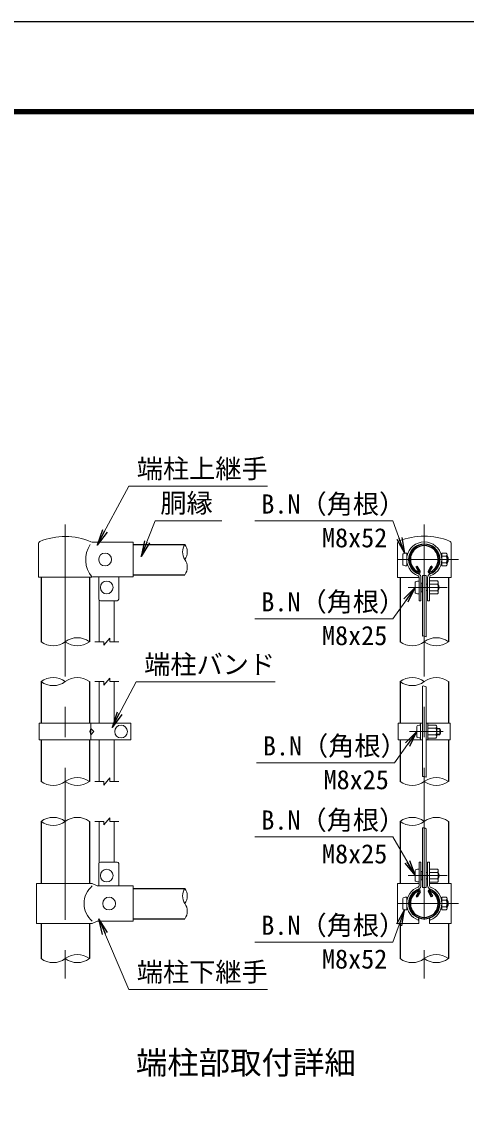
# Model space of a CAD drawing. Units: millimetres, scale not verified. Extents: x -10499 to 10501, y -7424 to 7426.
# Drawn here: x 2345 to 5132, y 656 to 7426 of the extents above; entities that cross this region are included whole.
import ezdxf
from ezdxf.enums import TextEntityAlignment as Align

# ---------------------------------------------------------------- set-up
doc = ezdxf.new("R2010")
doc.units = ezdxf.units.MM
doc.header["$LTSCALE"] = 30
doc.linetypes.add('USER1', pattern=[50.8, 31.75, -6.35, 6.35, -6.35])
for name, color, linetype, lineweight in [('0-1_D-STR1', 1, 'Continuous', 25), ('0-4_D-BMK', 2, 'USER1', 13), ('0-5_D-STR3', 3, 'Continuous', 13), ('0-6_D-STR-DIM', 7, 'Continuous', 13), ('0-B_D-TTL-TXT', 7, 'Continuous', 13), ('0-C_D-STR-TXT', 7, 'Continuous', 13), ('0-E_D-TTL', 7, 'Continuous', 25)]:
    doc.layers.add(name, color=color, linetype=linetype, lineweight=lineweight)
doc.layers.add('0-7_0', color=7, linetype='Continuous')
doc.styles.add('ＭＳ ゴシック', font='')
doc.styles.get('ＭＳ ゴシック').set_extended_font_data('MS Gothic')

# ---------------------------------------------------------------- blocks, each defined once
blk = doc.blocks.new('_Open')
at = {"layer": '0-7_0'}
blk.add_line((-30, 5), (0, 0), dxfattribs=at)
blk.add_lwpolyline([(-30, -5), (0, 0), (-30, 0)], dxfattribs=at)

msp = doc.modelspace()

# ---------------------------------------------------------------- linework, layer by layer
at = {"layer": '0-1_D-STR1'}
for p, q in [((3043.22, 4151.4), (3368.3, 4151.4)), ((4817.3, 4010.13), (4824.25, 4014.14)), ((4834.85, 3979.74), (4817.3, 4010.13)), ((4841.79, 3983.75), (4824.25, 4014.14)), ((4894.64, 3983.75), (4912.18, 4014.14)), ((4901.58, 3979.74), (4919.13, 4010.13)), ((4919.13, 4010.13), (4912.18, 4014.14)), ((2466.97, 3945.4), (2466.97, 3541.4)), ((2769.47, 3945.4), (2769.47, 3541.4)), ((3043.22, 3960.9), (3368.3, 3960.9)), ((4716.97, 3943.9), (4716.97, 3541.4)), ((5019.47, 3943.9), (5019.47, 3541.4)), ((2466.97, 3291.4), (2466.97, 3031.36)), ((2769.47, 3291.4), (2769.47, 3031.36)), ((4716.97, 3291.4), (4716.97, 3031.36)), ((5019.47, 3291.4), (5019.47, 3031.36)), ((2466.97, 2926.37), (2466.97, 2666.4)), ((2769.47, 2926.37), (2769.47, 2666.4)), ((4716.97, 2926.37), (4716.97, 2666.4)), ((5019.47, 2926.37), (5019.47, 2666.4)), ((2466.97, 2416.4), (2466.97, 2026.65)), ((2769.47, 2416.4), (2769.47, 2026.65)), ((4716.97, 2416.4), (4716.97, 2026.65)), ((5019.47, 2416.4), (5019.47, 2026.65)), ((3043.22, 1996.65), (3368.3, 1996.65)), ((4834.85, 1978.3), (4817.3, 1947.91)), ((4841.79, 1974.29), (4824.25, 1943.9)), ((4894.64, 1974.29), (4912.18, 1943.9)), ((4901.58, 1978.3), (4919.13, 1947.91)), ((4817.3, 1947.91), (4824.25, 1943.9)), ((4919.13, 1947.91), (4912.18, 1943.9)), ((2466.97, 1776.65), (2466.97, 1556.65)), ((2769.47, 1776.65), (2769.47, 1556.65)), ((3043.22, 1806.15), (3368.3, 1806.15)), ((4716.97, 1776.65), (4716.97, 1556.65)), ((5019.47, 1776.65), (5019.47, 1556.65))]:
    msp.add_line(p, q, dxfattribs=at)
for centre, radius, start, end in [((4868.22, 4056.4), 95.25, 294.32478, 245.67522), ((4868.22, 4056.4), 87.23, 294.32478, 245.67522), ((4833.11, 3978.74), 10.03, 245.67522, 30), ((4833.11, 3978.74), 2, 245.67522, 30), ((4903.32, 3978.74), 10.03, 150, 294.32478), ((4903.32, 3978.74), 2, 150, 294.32478), ((4868.22, 1901.65), 95.25, 114.32478, 65.67522), ((4868.22, 1901.65), 87.23, 114.32478, 65.67522), ((4833.11, 1979.31), 10.03, 330, 114.32478), ((4833.11, 1979.31), 2, 330, 114.32478), ((4903.32, 1979.31), 10.03, 65.67522, 210), ((4903.32, 1979.31), 2, 65.67522, 210)]:
    msp.add_arc(centre, radius, start, end, dxfattribs=at)
at = {"layer": '0-4_D-BMK'}
for p, q in [((2618.22, 4276.4), (2618.22, 1431.4)), ((4868.22, 4276.4), (4868.22, 1431.4)), ((4703.08, 4056.4), (5082.75, 4056.4)), ((4768.08, 3881.4), (5012.47, 3881.4)), ((4776.58, 2978.87), (4985.97, 2978.87)), ((4848.97, 2978.87), (4945.47, 2978.87)), ((4767.02, 2076.65), (5011.41, 2076.65)), ((4703.08, 1901.65), (5082.75, 1901.65))]:
    msp.add_line(p, q, dxfattribs=at)
at = {"layer": '0-5_D-STR3'}
for p, q in [((2450.72, 3945.4), (2450.72, 4155.79)), ((2793.1, 4164.9), (3043.22, 4164.9)), ((3043.22, 3947.9), (3043.22, 4164.9)), ((5036.47, 4156.43), (5036.47, 3943.9)), ((4734.22, 4088.9), (4734.22, 4023.9)), ((4758.22, 4096.4), (4758.22, 4016.4)), ((4760.05, 4076.4), (4758.22, 4076.4)), ((4978.22, 4076.4), (4976.38, 4076.4)), ((5005.72, 4096.9), (4978.22, 4096.9)), ((4978.22, 4096.9), (4978.22, 4015.9)), ((5005.72, 4076.65), (4978.22, 4076.65)), ((5010.72, 4087.57), (5010.72, 4025.84)), ((5010.72, 4076.4), (5013.22, 4076.4)), ((5010.72, 4076.4), (5013.22, 4076.4)), ((5010.72, 4073.01), (5014.83, 4073.01)), ((5013.22, 4076.4), (5013.22, 4036.4)), ((4760.05, 4036.4), (4758.22, 4036.4)), ((4978.22, 4036.4), (4976.38, 4036.4)), ((5005.72, 4036.15), (4978.22, 4036.15)), ((5005.72, 4015.9), (4978.22, 4015.9)), ((5010.72, 4039.78), (5014.83, 4039.78)), ((5010.72, 4036.4), (5013.22, 4036.4)), ((5010.72, 4036.4), (5013.22, 4036.4)), ((2450.72, 3945.4), (2785.72, 3945.4)), ((2785.72, 3945.4), (2793.22, 3947.9)), ((2793.22, 3947.9), (3043.22, 3947.9)), ((2828.22, 3807.9), (2828.22, 3947.9)), ((2953.22, 3807.9), (2953.22, 3947.9)), ((4835.72, 3797.9), (4835.72, 3944.25)), ((4847.22, 3797.9), (4847.22, 3944.25)), ((4856.97, 3956.4), (4856.97, 3576.96)), ((4856.97, 3956.4), (4879.47, 3956.4)), ((4879.47, 3956.4), (4879.47, 3572.32)), ((4889.22, 3797.9), (4889.22, 3944.25)), ((4900.72, 3797.9), (4900.72, 3944.25)), ((4900.72, 3943.9), (5036.47, 3943.9)), ((4811.72, 3848.59), (4811.72, 3913.59)), ((4855.72, 3907.99), (4847.22, 3907.99)), ((4855.72, 3907.99), (4855.72, 3854.81)), ((4855.72, 3901.4), (4856.97, 3901.4)), ((4855.72, 3861.4), (4856.97, 3861.4)), ((4879.47, 3901.4), (4889.22, 3901.4)), ((4879.47, 3861.4), (4889.22, 3861.4)), ((4950.72, 3921.9), (4900.72, 3921.9)), ((4950.72, 3901.65), (4900.72, 3901.65)), ((4950.72, 3861.15), (4900.72, 3861.15)), ((4955.72, 3912.57), (4955.72, 3850.84)), ((4955.72, 3901.4), (4955.72, 3861.4)), ((4955.72, 3898.01), (4957.33, 3898.01)), ((4955.72, 3864.78), (4957.33, 3864.78)), ((2830.72, 3801.28), (2830.72, 3541.4)), ((2838.22, 3797.9), (2943.22, 3797.9)), ((2925.72, 3797.9), (2925.72, 3541.4)), ((4835.72, 3797.9), (4847.22, 3797.9)), ((4855.72, 3854.81), (4847.22, 3854.81)), ((4889.22, 3797.9), (4900.72, 3797.9)), ((4950.72, 3840.9), (4900.72, 3840.9)), ((2830.72, 3291.4), (2830.72, 3031.36)), ((2925.72, 3291.4), (2925.72, 3031.36)), ((4856.97, 3264.04), (4856.97, 2696.71)), ((4879.47, 3259.4), (4879.47, 2692.07)), ((3028.19, 3031.36), (2455.47, 3031.36)), ((2455.47, 2926.37), (2455.47, 3031.36)), ((2778.1, 3031.36), (2778.1, 2926.36)), ((3028.22, 2926.37), (3028.22, 3031.36)), ((4705.47, 3031.36), (4705.47, 2926.37)), ((4856.97, 3031.36), (4705.47, 3031.36)), ((4821.47, 3011.37), (4821.47, 2946.37)), ((4845.47, 3031.36), (4845.47, 2926.37)), ((4856.97, 3031.36), (4856.97, 2926.37)), ((4879.47, 3031.36), (4879.47, 2926.37)), ((4890.97, 3031.36), (4890.97, 2926.37)), ((4940.97, 3019.37), (4890.97, 3019.37)), ((4940.97, 2999.12), (4890.97, 2999.12)), ((4945.97, 3010.04), (4945.97, 2948.31)), ((4945.97, 2998.87), (4965.47, 2998.87)), ((4945.97, 2995.48), (4967.08, 2995.48)), ((4965.47, 2998.87), (4965.47, 2958.87)), ((3028.19, 2926.37), (2455.47, 2926.37)), ((2830.72, 2926.37), (2830.72, 2666.4)), ((2925.72, 2926.37), (2925.72, 2666.4)), ((4705.47, 2926.37), (4856.97, 2926.37)), ((4940.97, 2958.62), (4890.97, 2958.62)), ((4940.97, 2938.37), (4890.97, 2938.37)), ((4945.97, 2962.25), (4967.08, 2962.25)), ((4945.97, 2958.87), (4965.47, 2958.87)), ((2830.72, 2416.4), (2830.72, 2158.26)), ((2925.72, 2416.4), (2925.72, 2161.65)), ((4856.97, 2374.89), (4856.97, 2001.65)), ((4879.47, 2370.25), (4879.47, 2001.65)), ((2828.22, 2151.65), (2828.22, 2011.65)), ((2838.22, 2161.65), (2943.22, 2161.65)), ((2953.22, 2151.65), (2953.22, 2011.65)), ((4811.72, 2109.15), (4811.72, 2044.15)), ((4835.72, 2161.65), (4835.72, 2013.79)), ((4835.72, 2161.65), (4847.22, 2161.65)), ((4847.22, 2161.65), (4847.22, 2013.79)), ((4855.72, 2103.24), (4847.22, 2103.24)), ((4855.72, 2103.24), (4855.72, 2050.06)), ((4889.22, 2161.65), (4889.22, 2013.79)), ((4889.22, 2161.65), (4900.72, 2161.65)), ((4900.72, 2161.65), (4900.72, 2013.79)), ((4950.72, 2117.15), (4900.72, 2117.15)), ((4955.72, 2107.82), (4955.72, 2046.09)), ((4855.72, 2050.06), (4847.22, 2050.06)), ((4855.72, 2096.65), (4856.97, 2096.65)), ((4855.72, 2056.65), (4856.97, 2056.65)), ((4879.47, 2096.65), (4889.22, 2096.65)), ((4879.47, 2056.65), (4889.22, 2056.65)), ((4950.72, 2096.9), (4900.72, 2096.9)), ((4900.72, 2096.65), (4901.72, 2096.65)), ((4900.72, 2056.65), (4901.72, 2056.65)), ((4950.72, 2056.4), (4900.72, 2056.4)), ((4950.72, 2036.15), (4900.72, 2036.15)), ((4955.72, 2096.65), (4955.72, 2056.65)), ((4955.72, 2093.26), (4957.33, 2093.26)), ((4955.72, 2060.03), (4957.33, 2060.03)), ((2437.72, 2026.65), (2787.22, 2026.65)), ((2437.72, 2026.65), (2437.72, 1776.65)), ((2817.22, 2011.65), (2787.22, 2026.65)), ((2817.22, 2011.65), (3043.22, 2011.65)), ((3043.22, 1791.65), (3043.22, 2011.65)), ((4699.97, 2026.65), (4835.72, 2026.65)), ((4699.97, 2026.65), (4699.97, 1776.65)), ((4856.97, 2001.65), (4879.47, 2001.65)), ((4900.72, 2026.65), (5036.47, 2026.65)), ((5036.47, 2026.65), (5036.47, 1776.65)), ((4734.22, 1934.15), (4734.22, 1869.15)), ((4758.22, 1941.65), (4758.22, 1861.65)), ((4760.05, 1921.65), (4758.22, 1921.65)), ((4978.22, 1921.65), (4976.38, 1921.65)), ((5005.72, 1942.15), (4978.22, 1942.15)), ((4978.22, 1942.15), (4978.22, 1861.15)), ((5005.72, 1921.9), (4978.22, 1921.9)), ((5010.72, 1932.82), (5010.72, 1871.09)), ((5010.72, 1921.65), (5013.22, 1921.65)), ((5010.72, 1921.65), (5013.22, 1921.65)), ((5010.72, 1918.26), (5014.83, 1918.26)), ((5013.22, 1921.65), (5013.22, 1881.65)), ((4760.05, 1881.65), (4758.22, 1881.65)), ((4978.22, 1881.65), (4976.38, 1881.65)), ((5005.72, 1881.4), (4978.22, 1881.4)), ((5005.72, 1861.15), (4978.22, 1861.15)), ((5010.72, 1885.03), (5014.83, 1885.03)), ((5010.72, 1881.65), (5013.22, 1881.65)), ((5010.72, 1881.65), (5013.22, 1881.65)), ((2437.72, 1776.65), (2787.22, 1776.65)), ((2817.22, 1791.65), (2787.22, 1776.65)), ((2817.22, 1791.65), (3043.22, 1791.65)), ((4699.97, 1776.65), (4834.72, 1776.65)), ((4834.72, 1809.02), (4830.8, 1798.21)), ((4834.72, 1809.02), (4834.72, 1776.65)), ((4901.72, 1809.02), (4901.72, 1776.65)), ((4901.72, 1809.02), (4905.63, 1798.21)), ((4901.72, 1776.65), (5036.47, 1776.65))]:
    msp.add_line(p, q, dxfattribs=at)
for points in [[(4699.97, 4156.43), (4699.97, 3943.9), (4835.72, 3943.9)], [(4879.47, 2926.37), (5030.97, 2926.37), (5030.97, 3031.36), (4879.47, 3031.36)]]:
    msp.add_lwpolyline(points, dxfattribs=at)
msp.add_lwpolyline([(2772.47, 2978.86), (2778.1, 2998.86), (2798.1, 2978.86), (2778.1, 2958.86)], close=True, dxfattribs=at)
for centre in [(2868.22, 4056.4), (2878.22, 3881.4), (2968.22, 2978.87), (2878.22, 2076.65), (2893.22, 1901.65)]:
    msp.add_circle(centre, 40, dxfattribs=at)
for centre, radius, start, end in [((2618.01, 3786.24), 414.66, 67.08235, 112.54718), ((4868.22, 3791.96), 411.25, 67.22973, 112.77027), ((2465.72, 4155.79), 15, 116.57497, 180), ((2913.73, 4056.4), 167.81, 145.68676, 221.15827), ((2793.1, 4194.9), 30, 242.98608, 270), ((4716.47, 4156.43), 16.5, 116.72671, 180), ((4868.22, 4056.4), 110, 290.1633, 249.8367), ((4868.22, 4056.4), 98.5, 289.83718, 250.16282), ((5019.97, 4156.43), 16.5, 0, 63.27329), ((4998.03, 4086.77), 12.71, 307.21089, 52.78911), ((4967.21, 4056.4), 43.51, 332.26063, 27.73937), ((4975.72, 4056.4), 42.5, 331.92751, 28.07249), ((4997.97, 4026.02), 12.75, 307.42505, 52.57495), ((4825.72, 3944.25), 10, 0, 62.72039), ((4825.72, 3944.25), 21.5, 0, 65.03562), ((4910.72, 3944.25), 21.5, 114.96438, 180), ((4910.72, 3944.25), 10, 117.27961, 180), ((4943.03, 3911.77), 12.71, 307.21089, 52.78911), ((4912.21, 3881.4), 43.51, 332.26063, 27.73937), ((4942.97, 3851.02), 12.75, 307.42505, 52.57495), ((4918.22, 3881.4), 42.5, 331.92751, 28.07249), ((2838.22, 3807.9), 10, 180, 270), ((2943.22, 3807.9), 10, 270, 0), ((4933.28, 3009.24), 12.71, 307.21089, 52.78911), ((4902.46, 2978.87), 43.51, 332.26063, 27.73937), ((4927.97, 2978.87), 42.5, 331.92751, 28.07249), ((4933.22, 2948.49), 12.75, 307.42505, 52.57495), ((2838.22, 2151.65), 10, 90, 180), ((2943.22, 2151.65), 10, 0, 90), ((4943.03, 2107.02), 12.71, 307.21089, 52.78911), ((4912.21, 2076.65), 43.51, 332.26063, 27.73937), ((4942.97, 2046.27), 12.75, 307.42505, 52.57495), ((4918.22, 2076.65), 42.5, 331.92751, 28.07249), ((2880.15, 1901.65), 144, 130.19176, 229.80824), ((4868.22, 1901.65), 110, 110.1633, 250.11694), ((4868.22, 1901.65), 98.5, 109.83718, 250.11694), ((4825.72, 2013.79), 10, 297.27961, 0), ((4825.72, 2013.79), 21.5, 294.96438, 0), ((4910.72, 2013.79), 21.5, 180, 245.03562), ((4910.72, 2013.79), 10, 180, 242.72039), ((4868.22, 1901.65), 98.5, 289.88306, 70.16282), ((4868.22, 1901.65), 110, 289.88306, 69.8367), ((4998.03, 1932.02), 12.71, 307.21089, 52.78911), ((4967.21, 1901.65), 43.51, 332.26063, 27.73937), ((4975.72, 1901.65), 42.5, 331.92751, 28.07249), ((4997.97, 1871.27), 12.75, 307.42505, 52.57495)]:
    msp.add_arc(centre, radius, start, end, dxfattribs=at)
for centre, start_param, end_param in [((4758.22, 4088.9), 1.5707963, 3.1415927), ((4758.22, 4023.9), 3.1415927, 4.712389), ((4835.72, 3913.59), 1.5707963, 3.1415927), ((4835.72, 3848.59), 3.1415927, 4.712389), ((4845.47, 3011.37), 1.5707963, 3.1415927), ((4845.47, 2946.37), 3.1415927, 4.712389), ((4835.72, 2109.15), 1.5707963, 3.1415927), ((4835.72, 2044.15), 3.1415927, 4.712389), ((4758.22, 1934.15), 1.5707963, 3.1415927), ((4758.22, 1869.15), 3.1415927, 4.712389)]:
    msp.add_ellipse(centre, major_axis=(24, 0), ratio=0.3125, start_param=start_param, end_param=end_param, dxfattribs=at)
at = {"layer": '0-6_D-STR-DIM'}
for p, q in [((2803.22, 3541.4), (2859.47, 3541.4)), ((2859.47, 3518.9), (2896.97, 3563.9)), ((2859.47, 3518.9), (2859.47, 3541.4)), ((2896.97, 3541.4), (2896.97, 3563.9)), ((2896.97, 3541.4), (2953.22, 3541.4)), ((2803.22, 3291.4), (2859.47, 3291.4)), ((2859.47, 3268.9), (2896.97, 3313.9)), ((2859.47, 3268.9), (2859.47, 3291.4)), ((2896.97, 3291.4), (2896.97, 3313.9)), ((2896.97, 3291.4), (2953.22, 3291.4)), ((2803.22, 2666.4), (2859.47, 2666.4)), ((2859.47, 2643.9), (2896.97, 2688.9)), ((2859.47, 2643.9), (2859.47, 2666.4)), ((2896.97, 2666.4), (2896.97, 2688.9)), ((2896.97, 2666.4), (2953.22, 2666.4)), ((2859.47, 2393.9), (2896.97, 2438.9)), ((2896.97, 2416.4), (2896.97, 2438.9)), ((2803.22, 2416.4), (2859.47, 2416.4)), ((2859.47, 2393.9), (2859.47, 2416.4)), ((2896.97, 2416.4), (2953.22, 2416.4))]:
    msp.add_line(p, q, dxfattribs=at)
for centre, radius, start, end in [((3436.4, 4103.77), 83.1, 145.03504, 214.96496), ((3300.19, 4103.77), 83.1, 325.03504, 34.96496), ((3300.2, 4008.52), 83.1, 325.03422, 34.96578), ((2542.59, 3643.28), 126.88, 233.41445, 306.58555), ((2693.84, 3439.52), 126.88, 53.41445, 126.58555), ((2693.84, 3643.28), 126.88, 233.41445, 306.58555), ((4792.59, 3643.28), 126.88, 233.41445, 306.58555), ((4860.82, 3539), 38.4, 60.95271, 95.76063), ((4943.84, 3439.52), 126.88, 53.41445, 126.58555), ((4943.84, 3643.28), 126.88, 233.41445, 306.58555), ((2542.59, 3189.52), 126.88, 53.41445, 126.58555), ((2542.59, 3393.28), 126.88, 233.41445, 306.58555), ((2693.84, 3189.52), 126.88, 53.41445, 126.58555), ((4792.59, 3189.52), 126.88, 53.41445, 126.58555), ((4792.59, 3393.28), 126.88, 233.41445, 306.58555), ((4860.82, 3225.83), 38.4, 60.95271, 95.76063), ((4943.84, 3189.52), 126.88, 53.41445, 126.58555), ((2542.59, 2768.28), 126.88, 233.41445, 306.58555), ((2693.84, 2564.52), 126.88, 53.41445, 126.58555), ((2693.84, 2768.28), 126.88, 233.41445, 306.58555), ((4792.59, 2768.28), 126.88, 233.41445, 306.58555), ((4860.82, 2658.5), 38.4, 60.95271, 95.76063), ((4943.84, 2564.52), 126.88, 53.41445, 126.58555), ((4943.84, 2768.28), 126.88, 233.41445, 306.58555), ((2542.59, 2314.52), 126.88, 53.41445, 126.58555), ((2693.84, 2314.52), 126.88, 53.41445, 126.58555), ((4792.59, 2314.52), 126.88, 53.41445, 126.58555), ((4943.84, 2314.52), 126.88, 53.41445, 126.58555), ((2542.59, 2518.28), 126.88, 233.41445, 306.58555), ((4792.59, 2518.28), 126.88, 233.41445, 306.58555), ((4860.82, 2336.68), 38.4, 60.95271, 95.76063), ((3436.4, 1949.02), 83.1, 145.03504, 214.96496), ((3300.19, 1949.02), 83.1, 325.03504, 34.96496), ((3300.2, 1853.77), 83.1, 325.03422, 34.96578), ((2693.84, 1454.77), 126.88, 53.41445, 126.58555), ((4943.84, 1454.77), 126.88, 53.41445, 126.58555), ((2542.59, 1658.53), 126.88, 233.41445, 306.58555), ((2693.84, 1658.53), 126.88, 233.41445, 306.58555), ((4792.59, 1658.53), 126.88, 233.41445, 306.58555), ((4943.84, 1658.53), 126.88, 233.41445, 306.58555)]:
    msp.add_arc(centre, radius, start, end, dxfattribs=at)
at = {"layer": '0-C_D-STR-TXT'}
for points in [[(3884.91, 4516.43), (3016.76, 4516.43), (2819.13, 4148.77)], [(3599.82, 4298.11), (3182.26, 4298.11), (3094.39, 4076.6)], [(3806.45, 4298.11), (4671.62, 4298.11), (4744.38, 4097.05)], [(3806.45, 3685.56), (4671.62, 3685.56), (4810.55, 3879.77)], [(3933.34, 3290.21), (3062.94, 3290.21), (2912.65, 3006.72)], [(3816.2, 2783.03), (4681.37, 2783.03), (4820.3, 2977.24)], [(3806.45, 2318.36), (4671.62, 2318.36), (4810.71, 2078.38)], [(3806.45, 1659.63), (4671.62, 1659.63), (4744.38, 1860.68)], [(3884.91, 1363.88), (3016.76, 1363.88), (2829, 1804.31)]]:
    msp.add_lwpolyline(points, dxfattribs=at)
at = {"layer": '0-E_D-TTL', "color": 2}
msp.add_lwpolyline([(-10499.2, 7425.57), (10500.8, 7425.57), (10500.8, -7424.43), (-10499.2, -7424.43)], close=True, dxfattribs=at)
at = {"layer": '0-E_D-TTL'}
for points in [[(-9824.2, 6875.57), (9825.8, 6875.57), (9825.8, -6874.43), (-9824.2, -6874.43)], [(-9817.95, 6869.32), (9819.55, 6869.32), (9819.55, -6868.18), (-9817.95, -6868.18)], [(-9811.7, 6863.07), (9813.3, 6863.07), (9813.3, -6861.93), (-9811.7, -6861.93)], [(-9805.45, 6856.82), (9807.05, 6856.82), (9807.05, -6855.68), (-9805.45, -6855.68)], [(-9799.2, 6850.57), (9800.8, 6850.57), (9800.8, -6849.43), (-9799.2, -6849.43)]]:
    msp.add_lwpolyline(points, close=True, dxfattribs=at)

# ---------------------------------------------------------------- block references
at = {"layer": '0-C_D-STR-TXT', "xscale": 3.333333, "yscale": 3.333333}
for p, rotation in [((2818.18, 4147.01), 241.73951), ((3093.66, 4074.74), 248.36243), ((4745.06, 4095.17), 289.89477), ((4811.72, 3881.4), 54.42149), ((2911.72, 3004.96), 242.07069), ((4821.47, 2978.87), 54.42149), ((4811.72, 2076.65), 300.09685), ((4745.06, 1862.56), 70.10523), ((2828.22, 1806.15), 113.08931)]:
    msp.add_blockref('_Open', p, dxfattribs=dict(at, rotation=rotation))

# ---------------------------------------------------------------- texts
at = {"layer": '0-B_D-TTL-TXT', "style": 'ＭＳ ゴシック'}
msp.add_text('端柱部取付詳細', height=144.3, dxfattribs=at).set_placement((3060.98, 789.49), align=Align.BOTTOM_LEFT)
at = {"layer": '0-C_D-STR-TXT', "style": 'ＭＳ ゴシック'}
for s, p in [('端柱上継手', (3066.58, 4529.39)), ('胴縁', (3214.19, 4313.84)), ('B.N（角根）', (3847.04, 4307.94)), ('M8x52', (4227.26, 4096.5)), ('B.N（角根）', (3847.04, 3695.39)), ('M8x25', (4227.26, 3483.94)), ('端柱バンド', (3112.76, 3303.18)), ('B.N（角根）', (3856.79, 2792.86)), ('M8x25', (4237.01, 2581.41)), ('B.N（角根）', (3847.04, 2328.19)), ('M8x25', (4227.26, 2116.75)), ('B.N（角根）', (3847.04, 1669.46)), ('M8x52', (4227.26, 1458.01)), ('端柱下継手', (3066.58, 1376.84))]:
    msp.add_text(s, height=120.3, dxfattribs=at).set_placement(p, align=Align.BOTTOM_LEFT)

doc.saveas('drawing.dxf')
